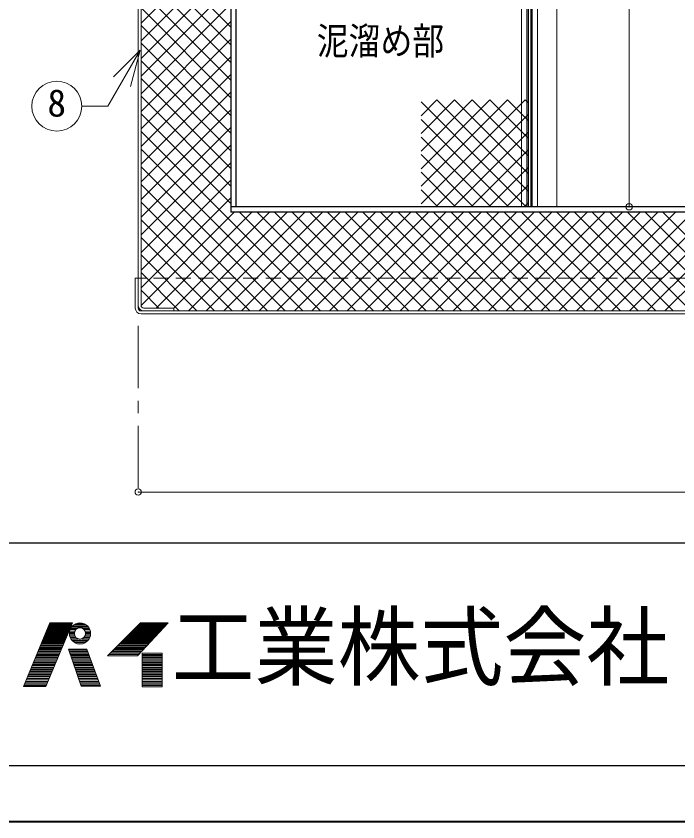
# Model space of a CAD drawing. Units: millimetres at full size, sheet at 1:7; details may follow other scales. Extents: x -1480 to 1355, y -979 to 988.
# Drawn here: x -1287.7 to -916.4, y -979 to -527.1 of the extents above; entities that cross this region are included whole.
import ezdxf
from ezdxf.enums import TextEntityAlignment as Align

# ---------------------------------------------------------------- set-up
doc = ezdxf.new("R2010")
doc.units = ezdxf.units.MM
doc.header["$LTSCALE"] = 7
doc.header["$PDMODE"] = 32
doc.header["$PDSIZE"] = 3.5
doc.linetypes.add('CHAIN1', pattern=[8, 5, -1, 1, -1])
doc.linetypes.add('DASHED1', pattern=[1.8, 1.2, -0.6])
doc.layers.add('0-0_ﾚｲﾔ1', color=4, linetype='Continuous', lineweight=9)
doc.styles.add('ＭＳ ゴシック', font='')
doc.styles.get('ＭＳ ゴシック').set_extended_font_data('MS Gothic')

msp = doc.modelspace()

# ---------------------------------------------------------------- linework, layer by layer
at = {"layer": '0-0_ﾚｲﾔ1', "color": 5, "lineweight": 25}
for p, q in [((-1000.495, -137.045), (-1000.495, -634.045)), ((-998.995, -137.045), (-998.995, -634.045)), ((-1167.245, -190.045), (-1167.245, -637.045)), ((-1164.245, -634.045), (-1164.245, -190.045)), ((-561.245, -634.045), (-1167.245, -634.045)), ((-561.245, -637.045), (-1167.245, -637.045))]:
    msp.add_line(p, q, dxfattribs=at)
at = {"layer": '0-0_ﾚｲﾔ1', "color": 7, "lineweight": 18}
for p, q in [((-1004.245, -634.045), (-1004.245, -184.045)), ((-1001.245, -634.045), (-1001.245, -184.045)), ((-1219.245, -690.845), (-1219.245, -190.245)), ((-1217.645, -689.245), (-1217.645, -190.245)), ((-998.245, -197.531), (-998.245, -634.045)), ((-995.245, -197.531), (-995.245, -634.045)), ((-1218.166, -546.246), (-1236.245, -577.56)), ((-1218.166, -546.246), (-1233.015, -561.095)), ((-1218.166, -546.246), (-1223.601, -566.53)), ((-1250.934, -577.56), (-1236.245, -577.56)), ((-1219.245, -674.045), (-1220.845, -674.045)), ((-1220.845, -690.845), (-1220.845, -674.045)), ((-1216.045, -690.845), (-1199.245, -690.845)), ((-1199.245, -690.845), (-1199.245, -692.445)), ((-1217.645, -692.445), (-510.845, -692.445)), ((-1217.645, -694.045), (-510.845, -694.045)), ((-1268.808, -867.332), (-1283.508, -903.053)), ((-1271.013, -903.053), (-1256.166, -867.332)), ((-1268.808, -867.332), (-1256.166, -867.332)), ((-1219.563, -885.854), (-1202.364, -867.332)), ((-1270.684, -871.889), (-1258.06, -871.889)), ((-1270.563, -871.595), (-1257.938, -871.595)), ((-1270.381, -871.154), (-1257.755, -871.154)), ((-1270.2, -870.713), (-1257.572, -870.713)), ((-1270.018, -870.272), (-1257.388, -870.272)), ((-1269.837, -869.831), (-1257.205, -869.831)), ((-1269.655, -869.39), (-1257.022, -869.39)), ((-1269.413, -868.802), (-1256.777, -868.802)), ((-1269.232, -868.361), (-1256.607, -868.361)), ((-1269.05, -867.92), (-1256.411, -867.92)), ((-1257.704, -872.036), (-1254.762, -872.036)), ((-1257.43, -871.154), (-1254.153, -871.154)), ((-1257.157, -870.566), (-1253.36, -870.566)), ((-1256.694, -869.831), (-1247.112, -869.831)), ((-1256.2, -869.243), (-1247.607, -869.243)), ((-1255.349, -868.508), (-1248.458, -868.508)), ((-1254.316, -867.92), (-1249.491, -867.92)), ((-1246.65, -870.566), (-1250.447, -870.566)), ((-1246.377, -871.154), (-1249.654, -871.154)), ((-1246.102, -872.036), (-1249.045, -872.036)), ((-1222.503, -871.889), (-1206.596, -871.889)), ((-1222.209, -871.595), (-1206.323, -871.595)), ((-1221.768, -871.154), (-1205.913, -871.154)), ((-1221.327, -870.713), (-1205.504, -870.713)), ((-1220.886, -870.272), (-1205.094, -870.272)), ((-1220.445, -869.831), (-1204.685, -869.831)), ((-1220.004, -869.39), (-1204.275, -869.39)), ((-1219.416, -868.802), (-1203.729, -868.802)), ((-1218.975, -868.361), (-1203.32, -868.361)), ((-1218.534, -867.92), (-1202.91, -867.92)), ((-1272.619, -876.593), (-1260.015, -876.593)), ((-1272.377, -876.005), (-1259.771, -876.005)), ((-1272.196, -875.564), (-1259.588, -875.564)), ((-1272.014, -875.123), (-1259.404, -875.123)), ((-1271.833, -874.682), (-1259.221, -874.682)), ((-1271.651, -874.241), (-1259.038, -874.241)), ((-1271.454, -873.8), (-1258.855, -873.8)), ((-1271.289, -873.359), (-1258.671, -873.359)), ((-1271.107, -872.918), (-1258.488, -872.918)), ((-1270.926, -872.477), (-1258.305, -872.477)), ((-1257.853, -873.359), (-1255.053, -873.359)), ((-1257.824, -872.771), (-1254.998, -872.771)), ((-1257.808, -874.094), (-1254.966, -874.094)), ((-1257.669, -874.829), (-1254.689, -874.829)), ((-1257.43, -875.564), (-1254.153, -875.564)), ((-1257.076, -876.299), (-1253.034, -876.299)), ((-1246.73, -876.299), (-1250.772, -876.299)), ((-1246.377, -875.564), (-1249.654, -875.564)), ((-1246.138, -874.829), (-1249.117, -874.829)), ((-1245.999, -874.094), (-1248.84, -874.094)), ((-1245.982, -872.771), (-1248.809, -872.771)), ((-1248.753, -873.359), (-1245.953, -873.359)), ((-1227.207, -876.593), (-1210.964, -876.593)), ((-1226.619, -876.005), (-1210.418, -876.005)), ((-1226.178, -875.564), (-1210.008, -875.564)), ((-1225.737, -875.123), (-1209.599, -875.123)), ((-1225.296, -874.682), (-1209.189, -874.682)), ((-1224.855, -874.241), (-1208.78, -874.241)), ((-1224.414, -873.8), (-1208.37, -873.8)), ((-1223.973, -873.359), (-1207.961, -873.359)), ((-1223.532, -872.918), (-1207.509, -872.918)), ((-1223.091, -872.477), (-1207.142, -872.477)), ((-1274.495, -881.15), (-1261.91, -881.15)), ((-1274.192, -880.415), (-1261.604, -880.415)), ((-1273.95, -879.827), (-1261.36, -879.827)), ((-1273.648, -879.092), (-1261.054, -879.092)), ((-1273.466, -878.651), (-1260.871, -878.651)), ((-1273.224, -878.063), (-1260.626, -878.063)), ((-1273.043, -877.622), (-1260.443, -877.622)), ((-1272.801, -877.034), (-1260.199, -877.034)), ((-1256.583, -877.034), (-1247.224, -877.034)), ((-1256.054, -877.622), (-1247.752, -877.622)), ((-1254.892, -878.504), (-1248.915, -878.504)), ((-1253.496, -879.092), (-1250.311, -879.092)), ((-1231.764, -881.15), (-1215.195, -881.15)), ((-1231.029, -880.415), (-1214.513, -880.415)), ((-1230.441, -879.827), (-1213.967, -879.827)), ((-1229.706, -879.092), (-1213.284, -879.092)), ((-1229.265, -878.651), (-1212.875, -878.651)), ((-1228.677, -878.063), (-1212.329, -878.063)), ((-1228.236, -877.622), (-1211.919, -877.622)), ((-1227.648, -877.034), (-1211.373, -877.034)), ((-1276.37, -885.707), (-1263.804, -885.707)), ((-1276.128, -885.119), (-1263.559, -885.119)), ((-1275.826, -884.384), (-1263.254, -884.384)), ((-1275.523, -883.649), (-1262.948, -883.649)), ((-1275.276, -883.061), (-1262.704, -883.061)), ((-1274.982, -882.326), (-1262.398, -882.326)), ((-1274.737, -881.738), (-1262.154, -881.738)), ((-1258.32, -882.326), (-1248.027, -882.326)), ((-1258.065, -883.061), (-1247.756, -883.061)), ((-1257.86, -883.649), (-1247.539, -883.649)), ((-1257.605, -884.384), (-1247.268, -884.384)), ((-1257.35, -885.119), (-1246.997, -885.119)), ((-1257.145, -885.707), (-1246.78, -885.707)), ((-1240.437, -902.906), (-1248.081, -882.179)), ((-1236.468, -885.854), (-1219.563, -885.854)), ((-1235.733, -885.119), (-1218.881, -885.119)), ((-1234.998, -884.384), (-1218.198, -884.384)), ((-1234.263, -883.649), (-1217.516, -883.649)), ((-1233.675, -883.061), (-1216.97, -883.061)), ((-1232.94, -882.326), (-1216.287, -882.326)), ((-1232.352, -881.738), (-1215.741, -881.738)), ((-1216.917, -885.119), (-1205.745, -885.119)), ((-1216.917, -885.707), (-1205.745, -885.707)), ((-1278.124, -889.97), (-1265.574, -889.97)), ((-1277.882, -889.382), (-1265.331, -889.382)), ((-1277.58, -888.647), (-1265.026, -888.647)), ((-1277.217, -887.765), (-1264.659, -887.765)), ((-1276.914, -887.03), (-1264.353, -887.03)), ((-1276.672, -886.442), (-1264.109, -886.442)), ((-1256.89, -886.442), (-1246.509, -886.442)), ((-1256.685, -887.03), (-1246.292, -887.03)), ((-1256.43, -887.765), (-1246.021, -887.765)), ((-1256.124, -888.647), (-1245.696, -888.647)), ((-1255.868, -889.382), (-1245.425, -889.382)), ((-1255.664, -889.97), (-1245.208, -889.97)), ((-1216.917, -886.442), (-1205.745, -886.442)), ((-1216.917, -887.03), (-1205.745, -887.03)), ((-1216.917, -887.765), (-1205.745, -887.765)), ((-1216.917, -888.647), (-1205.745, -888.647)), ((-1216.917, -889.382), (-1205.745, -889.382)), ((-1216.917, -889.97), (-1205.745, -889.97)), ((-1279.879, -894.233), (-1267.347, -894.233)), ((-1279.637, -893.645), (-1267.103, -893.645)), ((-1279.334, -892.91), (-1266.797, -892.91)), ((-1279.032, -892.175), (-1266.492, -892.175)), ((-1278.669, -891.293), (-1266.125, -891.293)), ((-1278.427, -890.705), (-1265.881, -890.705)), ((-1255.408, -890.705), (-1244.937, -890.705)), ((-1255.204, -891.293), (-1244.72, -891.293)), ((-1254.897, -892.175), (-1244.395, -892.175)), ((-1254.642, -892.91), (-1244.124, -892.91)), ((-1254.402, -893.645), (-1243.853, -893.645)), ((-1254.182, -894.233), (-1243.636, -894.233)), ((-1216.917, -890.705), (-1205.745, -890.705)), ((-1216.917, -891.293), (-1205.745, -891.293)), ((-1216.917, -892.175), (-1205.745, -892.175)), ((-1216.917, -892.91), (-1205.745, -892.91)), ((-1216.917, -893.645), (-1205.745, -893.645)), ((-1216.917, -894.233), (-1205.745, -894.233)), ((-1281.996, -899.378), (-1269.486, -899.378)), ((-1281.693, -898.643), (-1269.18, -898.643)), ((-1281.33, -897.761), (-1268.814, -897.761)), ((-1281.089, -897.173), (-1268.569, -897.173)), ((-1280.786, -896.438), (-1268.264, -896.438)), ((-1280.484, -895.703), (-1267.958, -895.703)), ((-1280.181, -894.968), (-1267.653, -894.968)), ((-1253.927, -894.968), (-1243.365, -894.968)), ((-1253.671, -895.703), (-1243.094, -895.703)), ((-1253.416, -896.438), (-1242.823, -896.438)), ((-1253.161, -897.173), (-1242.552, -897.173)), ((-1252.956, -897.761), (-1242.335, -897.761)), ((-1252.65, -898.643), (-1242.009, -898.643)), ((-1252.344, -899.378), (-1241.738, -899.378)), ((-1216.917, -894.968), (-1205.745, -894.968)), ((-1216.917, -895.703), (-1205.745, -895.703)), ((-1216.917, -896.438), (-1205.745, -896.438)), ((-1216.917, -897.173), (-1205.745, -897.173)), ((-1216.917, -897.761), (-1205.745, -897.761)), ((-1216.917, -898.643), (-1205.745, -898.643)), ((-1216.917, -899.378), (-1205.745, -899.378)), ((-1271.013, -903.053), (-1283.508, -903.053)), ((-1283.327, -902.612), (-1270.83, -902.612)), ((-1282.964, -901.73), (-1270.463, -901.73)), ((-1282.661, -900.995), (-1270.158, -900.995)), ((-1282.359, -900.26), (-1269.852, -900.26)), ((-1252.088, -900.26), (-1241.413, -900.26)), ((-1251.832, -900.995), (-1241.142, -900.995)), ((-1251.577, -901.73), (-1240.871, -901.73)), ((-1251.27, -902.612), (-1240.546, -902.612)), ((-1251.168, -902.906), (-1240.437, -902.906)), ((-1216.917, -900.26), (-1205.745, -900.26)), ((-1216.917, -900.995), (-1205.745, -900.995)), ((-1216.917, -901.73), (-1205.745, -901.73)), ((-1216.917, -902.612), (-1205.745, -902.612))]:
    msp.add_line(p, q, dxfattribs=at)
at = {"layer": '0-0_ﾚｲﾔ1'}
for p, q in [((-984.245, -634.045), (-984.245, -184.045)), ((-943.745, -334.045), (-943.745, -634.045)), ((-1217.645, -530.985), (-1167.245, -480.585)), ((-1217.645, -482.864), (-1167.245, -533.264)), ((-1217.645, -540.884), (-1167.245, -490.484)), ((-1217.645, -492.764), (-1167.245, -543.164)), ((-1217.645, -550.784), (-1167.245, -500.384)), ((-1217.645, -502.663), (-1167.245, -553.063)), ((-1217.645, -560.683), (-1167.245, -510.283)), ((-1217.645, -512.563), (-1167.245, -562.963)), ((-1217.645, -570.583), (-1167.245, -520.183)), ((-1217.645, -522.462), (-1167.245, -572.862)), ((-1217.645, -580.482), (-1167.245, -530.082)), ((-1217.645, -532.362), (-1167.245, -582.762)), ((-1217.645, -590.382), (-1167.245, -539.982)), ((-1217.645, -542.261), (-1167.245, -592.661)), ((-1217.645, -600.281), (-1167.245, -549.881)), ((-1217.645, -552.161), (-1167.245, -602.561)), ((-1217.645, -610.181), (-1167.245, -559.781)), ((-1217.645, -562.06), (-1167.245, -612.46)), ((-1217.645, -620.08), (-1167.245, -569.68)), ((-1217.645, -571.96), (-1167.245, -622.36)), ((-1060.495, -612.641), (-1021.899, -574.045)), ((-1060.495, -602.742), (-1031.799, -574.045)), ((-1060.495, -582.943), (-1051.598, -574.045)), ((-1060.495, -592.842), (-1041.698, -574.045)), ((-1060.495, -622.541), (-1012, -574.045)), ((-1060.495, -632.44), (-1002.1, -574.045)), ((-1060.495, -575.073), (-1001.523, -634.045)), ((-1051.624, -574.045), (-1000.495, -625.174)), ((-1041.724, -574.045), (-1000.495, -615.274)), ((-1031.825, -574.045), (-1000.495, -605.375)), ((-1021.925, -574.045), (-1000.495, -595.475)), ((-1012.026, -574.045), (-1000.495, -585.576)), ((-1002.126, -574.045), (-1000.495, -575.676)), ((-1217.645, -629.98), (-1167.245, -579.58)), ((-1217.645, -581.859), (-1167.245, -632.259)), ((-1052.201, -634.045), (-1000.495, -582.34)), ((-1060.495, -584.973), (-1011.423, -634.045)), ((-1217.645, -639.879), (-1167.245, -589.479)), ((-1217.645, -591.759), (-1116.959, -692.445)), ((-1060.495, -594.872), (-1021.322, -634.045)), ((-1042.301, -634.045), (-1000.495, -592.239)), ((-1217.645, -649.779), (-1167.245, -599.379)), ((-1217.645, -601.658), (-1126.858, -692.445)), ((-1060.495, -604.772), (-1031.222, -634.045)), ((-1032.402, -634.045), (-1000.495, -602.139)), ((-1217.645, -659.678), (-1167.245, -609.278)), ((-1217.645, -611.558), (-1136.758, -692.445)), ((-1060.495, -614.671), (-1041.121, -634.045)), ((-1022.502, -634.045), (-1000.495, -612.038)), ((-1217.645, -669.578), (-1167.245, -619.178)), ((-1217.645, -621.457), (-1146.657, -692.445)), ((-1012.603, -634.045), (-1000.495, -621.938)), ((-1060.495, -624.571), (-1051.021, -634.045)), ((-1217.645, -679.477), (-1167.245, -629.077)), ((-1217.645, -631.357), (-1156.557, -692.445)), ((-1002.703, -634.045), (-1000.495, -631.837)), ((-1217.64, -689.372), (-1165.314, -637.045)), ((-1209.215, -690.845), (-1155.415, -637.045)), ((-1199.315, -690.845), (-1145.515, -637.045)), ((-1191.016, -692.445), (-1135.616, -637.045)), ((-1181.116, -692.445), (-1125.716, -637.045)), ((-1171.217, -692.445), (-1115.817, -637.045)), ((-1162.459, -637.045), (-1107.059, -692.445)), ((-1161.317, -692.445), (-1105.917, -637.045)), ((-1152.56, -637.045), (-1097.16, -692.445)), ((-1151.418, -692.445), (-1096.018, -637.045)), ((-1142.66, -637.045), (-1087.26, -692.445)), ((-1141.518, -692.445), (-1086.118, -637.045)), ((-1132.761, -637.045), (-1077.361, -692.445)), ((-1131.619, -692.445), (-1076.219, -637.045)), ((-1122.861, -637.045), (-1067.461, -692.445)), ((-1121.719, -692.445), (-1066.319, -637.045)), ((-1112.962, -637.045), (-1057.562, -692.445)), ((-1111.82, -692.445), (-1056.42, -637.045)), ((-1103.062, -637.045), (-1047.662, -692.445)), ((-1101.92, -692.445), (-1046.52, -637.045)), ((-1093.163, -637.045), (-1037.763, -692.445)), ((-1092.021, -692.445), (-1036.621, -637.045)), ((-1083.263, -637.045), (-1027.863, -692.445)), ((-1082.121, -692.445), (-1026.721, -637.045)), ((-1073.364, -637.045), (-1017.964, -692.445)), ((-1072.222, -692.445), (-1016.822, -637.045)), ((-1063.464, -637.045), (-1008.064, -692.445)), ((-1062.322, -692.445), (-1006.922, -637.045)), ((-1053.565, -637.045), (-998.165, -692.445)), ((-1052.423, -692.445), (-997.023, -637.045)), ((-1043.665, -637.045), (-988.265, -692.445)), ((-1042.523, -692.445), (-987.123, -637.045)), ((-1033.766, -637.045), (-978.366, -692.445)), ((-1032.624, -692.445), (-977.224, -637.045)), ((-1023.866, -637.045), (-968.466, -692.445)), ((-1022.724, -692.445), (-967.324, -637.045)), ((-1013.967, -637.045), (-958.567, -692.445)), ((-1012.825, -692.445), (-957.425, -637.045)), ((-1004.067, -637.045), (-948.667, -692.445)), ((-1002.925, -692.445), (-947.525, -637.045)), ((-994.168, -637.045), (-938.768, -692.445)), ((-993.026, -692.445), (-937.626, -637.045)), ((-984.268, -637.045), (-928.868, -692.445)), ((-983.126, -692.445), (-927.726, -637.045)), ((-974.369, -637.045), (-918.969, -692.445)), ((-973.227, -692.445), (-917.827, -637.045)), ((-964.469, -637.045), (-909.069, -692.445)), ((-963.327, -692.445), (-907.927, -637.045)), ((-954.57, -637.045), (-899.17, -692.445)), ((-953.428, -692.445), (-898.028, -637.045)), ((-944.67, -637.045), (-889.27, -692.445)), ((-943.528, -692.445), (-888.128, -637.045)), ((-934.771, -637.045), (-879.371, -692.445)), ((-933.629, -692.445), (-878.229, -637.045)), ((-924.871, -637.045), (-869.471, -692.445)), ((-923.729, -692.445), (-868.329, -637.045)), ((-1217.645, -641.256), (-1166.456, -692.445)), ((-1217.645, -651.156), (-1176.356, -692.445)), ((-1217.645, -661.055), (-1186.255, -692.445)), ((-1217.645, -670.955), (-1196.155, -692.445)), ((-1217.645, -680.854), (-1207.654, -690.845)), ((-1219.245, -794.045), (-509.245, -794.045))]:
    msp.add_line(p, q, dxfattribs=at)
at = {"layer": '0-0_ﾚｲﾔ1', "linetype": 'DASHED1'}
msp.add_line((-509.245, -674.045), (-1219.245, -674.045), dxfattribs=at)
at = {"layer": '0-0_ﾚｲﾔ1', "linetype": 'CHAIN1'}
msp.add_line((-1219.245, -700.845), (-1219.245, -794.045), dxfattribs=at)
at = {"layer": '0-0_ﾚｲﾔ1', "color": 6, "lineweight": 25}
for p, q in [((-1448.245, -822.545), (1323.755, -822.545)), ((1323.755, -947.545), (-1448.245, -947.545))]:
    msp.add_line(p, q, dxfattribs=at)
at = {"layer": '0-0_ﾚｲﾔ1', "color": 1, "lineweight": 40}
msp.add_line((1355.255, -979.045), (-1479.745, -979.045), dxfattribs=at)
at = {"layer": '0-0_ﾚｲﾔ1', "color": 7, "lineweight": 18}
for points in [[(-1236.468, -885.854), (-1217.946, -867.332), (-1202.364, -867.332)], [(-1251.168, -902.906), (-1258.371, -882.179), (-1248.081, -882.179)]]:
    msp.add_lwpolyline(points, dxfattribs=at)
msp.add_lwpolyline([(-1216.917, -884.384), (-1216.917, -903.347), (-1205.745, -903.347), (-1205.745, -884.384)], close=True, dxfattribs=at)
for centre, radius in [((-1264.934, -577.56), 14), ((-1251.903, -873.359), 5.95), ((-1251.903, -873.359), 3.15)]:
    msp.add_circle(centre, radius, dxfattribs=at)
for centre, radius in [((-1217.645, -690.845), 3.2), ((-1216.045, -689.245), 3.2), ((-1217.645, -690.845), 1.6), ((-1216.045, -689.245), 1.6)]:
    msp.add_arc(centre, radius, 180, 270, dxfattribs=at)
at = {"layer": '0-0_ﾚｲﾔ1'}
for p in [(-943.745, -634.045), (-1219.245, -794.045)]:
    msp.add_point(p, dxfattribs=at)

# ---------------------------------------------------------------- texts
at = {"layer": '0-0_ﾚｲﾔ1', "color": 7, "style": 'ＭＳ ゴシック'}
for s, height, width, p in [('泥溜め部', 15.4, 0.85, (-1118.995, -553.295)), ('工業株式会社', 35.92, 0.95, (-1200.495, -909.545))]:
    msp.add_text(s, height=height, dxfattribs=dict(at, width=width)).set_placement(p, align=Align.BOTTOM_LEFT)
msp.add_text('8', height=15.4, dxfattribs=at).set_placement((-1270.184, -588.06), align=Align.BOTTOM_LEFT)

doc.saveas('drawing.dxf')
